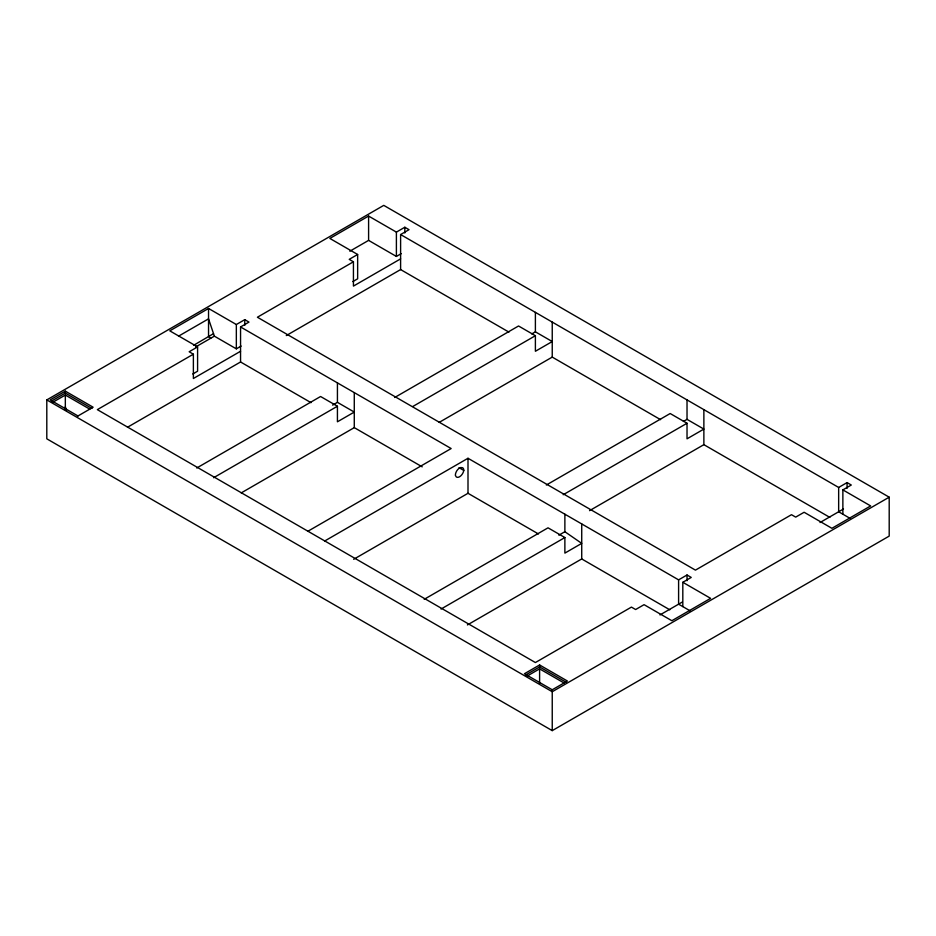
<?xml version="1.0" encoding="UTF-8"?>
<svg xmlns="http://www.w3.org/2000/svg" width="936" height="936" viewBox="0 0 936 936"><rect width="100%" height="100%" fill="white"/><g stroke="black" fill="none" stroke-linecap="round" stroke-linejoin="round"><path stroke-width="1.4" d="M213.49 333.672L193.541 345.349M46.8 399.906L383.76 205.37L889.2 497.18L889.2 536.094L552.24 730.63L46.8 438.82L46.8 399.906L552.24 691.727L889.2 497.18M77.512 416.227L93.132 407.207L65.333 391.154L50.17 399.906L77.969 415.958M127.495 427.249L240.552 361.975L240.552 326.956L248.976 322.089L244.764 319.656L236.34 324.523L208.541 308.47L169.79 330.853L197.59 346.893L197.59 371.218L192.781 373.99M286.287 335.568L400.608 269.568L400.608 234.55L409.032 229.683L404.82 227.249L396.396 232.116L368.597 216.064L329.846 238.434L357.646 254.487L357.646 278.811L352.837 281.584M51.433 401.123L65.333 393.097L91.868 408.424M53.083 402.117L65.333 395.05L89.762 409.149M178.542 336.164L208.541 318.848L214.367 336.153L236.34 348.847L241.149 346.063M349.842 251.211L368.597 240.388L396.396 256.441L401.205 253.656M195.612 346.975L214.367 336.153M197.59 346.893L189.166 351.76L193.378 354.194L193.378 378.507L240.552 351.269M357.646 254.487L349.222 259.354L353.434 261.787L353.434 286.1L400.608 258.863M193.378 354.194L97.344 409.64L535.392 662.548L631.426 607.101L635.638 609.535L644.062 604.668L671.861 620.72L710.611 598.338L682.812 582.297L682.812 606.61M353.434 261.787L257.4 317.234L695.448 570.129L791.482 514.695L795.694 517.117L804.118 512.261L831.917 528.313L870.667 505.931L842.868 489.891L842.868 514.203M196.747 468L320.58 396.501L337.428 406.236L337.428 421.797L354.276 412.074L337.428 402.34L332.619 405.124M213.595 477.723L337.428 406.236M394.711 397.484L518.544 325.985L535.392 335.708L535.392 351.269L552.24 341.546L535.392 331.824L531.777 333.906M241.219 492.909L354.276 427.635L422.218 466.853M412.823 406.481L535.392 335.708M439.183 422.382L552.24 357.107L660.57 419.656M307.944 531.227L451.152 448.543L240.552 326.956M324.792 540.949L468 458.277L678.6 579.864L687.024 574.996L691.236 577.43L682.812 582.297M353.679 559.295L468 493.295L538.457 533.965M546.343 485.023L670.176 413.525L687.024 423.259L687.024 438.82L703.872 429.086L687.024 419.363L683.409 421.446M563.191 494.746L687.024 423.259M424.195 599.321L548.028 527.822L564.876 537.545L564.876 553.117L581.724 543.383L564.876 531.718L564.876 514.203M589.551 510.658L703.872 444.659L829.834 517.386M558.862 535.181L564.876 531.718M441.043 609.043L564.876 537.545M467.403 624.944L581.724 558.944L669.79 609.792M400.608 234.55L838.656 487.457L847.08 482.59L851.292 485.023L842.868 489.891M551.784 690.043L567.403 681.022L539.604 664.97L524.441 673.733L552.24 689.773M525.704 674.95L539.604 666.923L566.14 682.239M527.354 675.944L539.604 668.866L564.034 682.964M659.974 614.929L682.215 602.094M820.03 522.522L843.465 508.997M850.45 518.579L838.656 511.77L838.656 487.457M400.608 269.568L508.938 332.116M458.979 467.649L463.788 470.434A6.107 3.522 -60 0 1 460.535 476.073A6.107 3.522 -60 0 1 456.195 476.822L455.364 475.301A5.955 3.44 -60 0 1 458.488 468.796L460.664 467.532L462.56 467.707A5.955 3.44 -60 0 1 463.788 470.434M690.405 610.997L678.6 604.176L678.6 579.864M210.869 338.025L208.541 336.679L208.541 308.47M240.552 361.975L311.009 402.655M65.333 406.715L66.456 410.553M847.08 482.59L847.08 488.311M703.872 409.64L703.872 444.659M687.024 399.906L687.024 419.363M687.024 574.996L687.024 580.718M581.724 523.926L581.724 558.944M552.24 322.089L552.24 357.107M552.24 691.727L552.24 730.63M539.604 664.97L539.604 666.923M539.604 668.866L539.604 683.455M535.392 312.367L535.392 331.824M468 458.277L468 493.295M404.82 227.249L404.82 232.97M396.396 232.116L396.396 256.441M368.597 216.064L368.597 240.388M354.276 392.617L354.276 427.635M337.428 382.882L337.428 402.34M244.764 319.656L244.764 325.389M236.34 324.523L236.34 348.847M65.333 391.154L65.333 393.097M65.333 395.05L65.333 409.64"/></g></svg>
